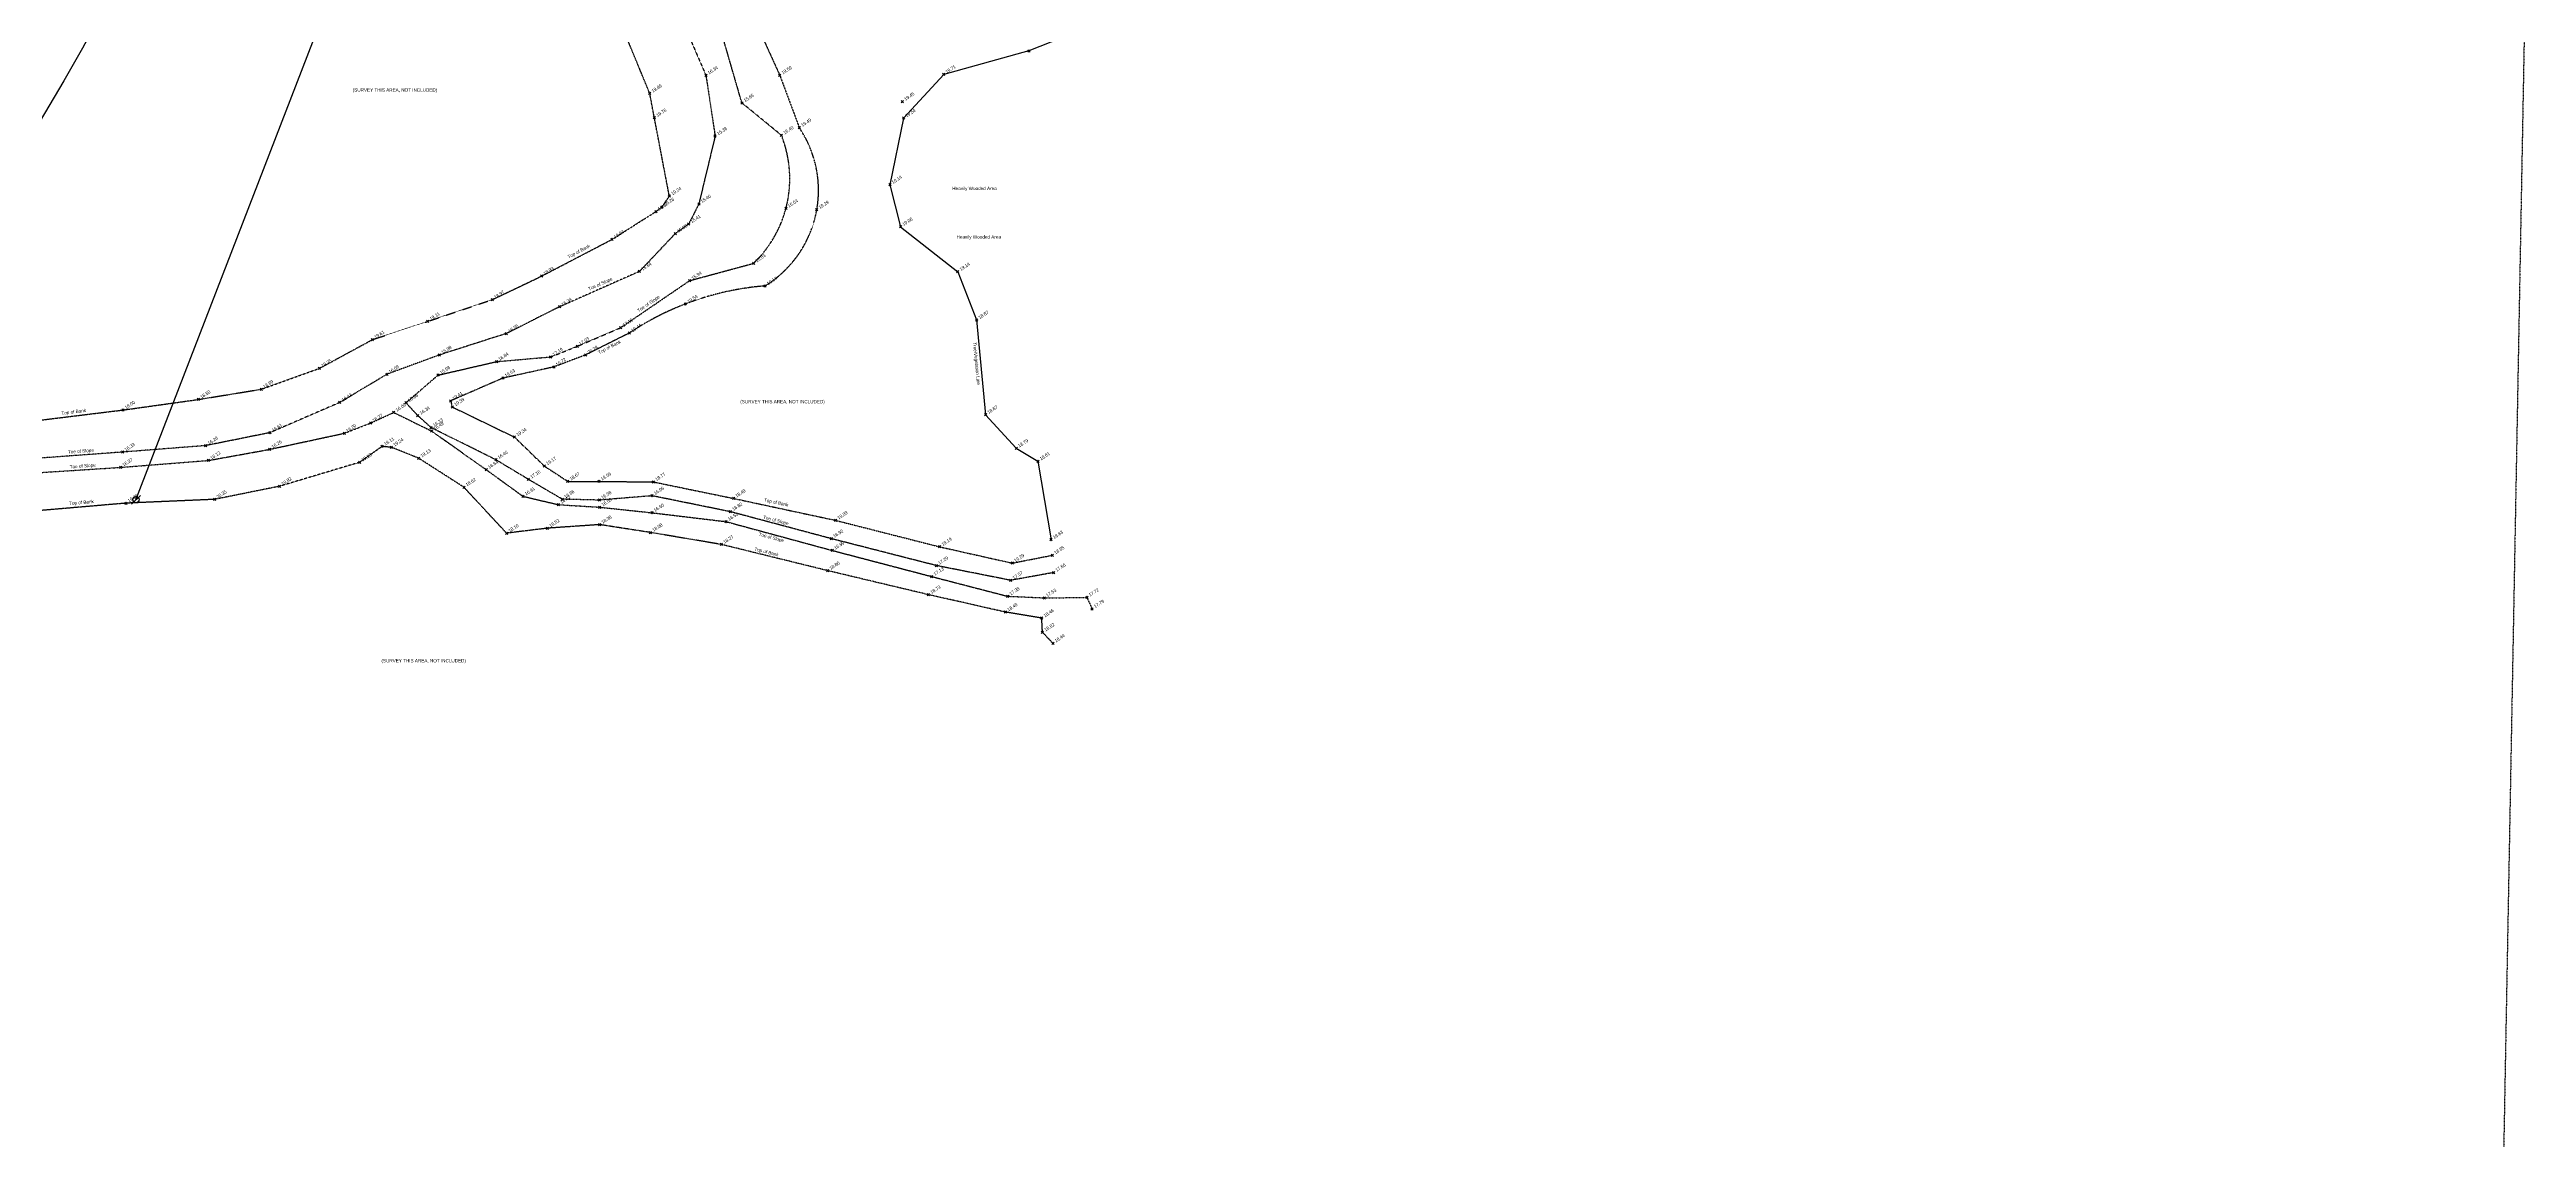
# Model space of a CAD drawing. Header units: inches. Extents: x -625442 to 34963, y -27993 to 66986.
# Drawn here: x -223873 to -209578, y 19263 to 25550 of the extents above; entities that cross this region are included whole.
import ezdxf
from ezdxf.enums import TextEntityAlignment as Align

# ---------------------------------------------------------------- set-up
doc = ezdxf.new("R2010")
doc.units = ezdxf.units.IN
doc.header["$LTSCALE"] = 0.5
doc.header["$MEASUREMENT"] = 0
doc.linetypes.add('DASHED2', pattern=[0.375, 0.25, -0.125])
doc.linetypes.add('DIVIDE2', pattern=[0.625, 0.25, -0.125, 0, -0.125, 0, -0.125])
for name, color, linetype in [('EASEMENT', 7, 'Continuous'), ('OVERHEAD WIRE', 251, 'OHE_POWER_LINE'), ('POWER POLE WOODMARK', 2, 'Continuous'), ('SECTION LINE', 101, 'DIVIDE2'), ('SPOT ELEVATION TEXT', 252, 'Continuous'), ('TEXT', 7, 'Continuous'), ('TOE OF SLOPE', 36, 'DIVIDE2'), ('TOP OF BANK', 252, 'DASHED2'), ('TREE LINE', 73, 'Continuous')]:
    doc.layers.add(name, color=color, linetype=linetype)
doc.styles.add('BLDG', font='IC-Romans.shx', dxfattribs={"width": 0.8})
doc.styles.add('ROMANS', font='ROMANS.SHX', dxfattribs={"height": 0.2})
doc.styles.add('TXT', font='IC-Romans.shx')
doc.linetypes.add('OHE_POWER_LINE', pattern='A,0.43,["OE",ROMANS,S=0.07,R=0,X=0,Y=-0.036398],0.009979,-0.121091', length=0.56107)

# ---------------------------------------------------------------- blocks, each defined once
blk = doc.blocks.new('SPT10')
at = {"color": 0, "linetype": 'Continuous'}
for p, q in [((-0.35, -0.35), (0.35, 0.35)), ((0.35, -0.35), (-0.35, 0.35))]:
    blk.add_line(p, q, dxfattribs=at)
blk = doc.blocks.new('SPT28')
at = {"color": 0, "linetype": 'Continuous'}
blk.add_line((0.53, 0.53), (-0.53, -0.53), dxfattribs=at)
blk.add_circle((0, 0), 0.375, dxfattribs=at)

msp = doc.modelspace()

# ---------------------------------------------------------------- linework, layer by layer
at = {"layer": 'EASEMENT'}
msp.add_lwpolyline([(-215255.35094, 62485.96518, 0.1626301766), (-217622.07832, 56263.58777), (-218336.14519, 38866.35599, -0.1030827088), (-219572.87769, 33950.42063), (-223177.50559, 26524.35845, -0.0480698895), (-224991.60308, 23551.94768), (-231983.43791, 14239.82586, -0.0821429728), (-234911.40353, 11441.03679), (-235741.37491, 10874.52878, -0.0683606838), (-238767.79985, 9365.96362), (-244360.4446, 7475.86938, -0.0559828453), (-246446.12912, 7022.46018), (-246484.80621, 7018.49311, 0.1646773725), (-249940.43815, 5439.36656), (-251010.06136, 4432.74865, 0.0898707178), (-253236.49712, 1420.3017)], format="xyb", dxfattribs=at)
at = {"layer": 'OVERHEAD WIRE'}
msp.add_lwpolyline([(-223373.64107, 22953.34133), (-221639.83972, 27442.09527)], dxfattribs=at)
at = {"layer": 'SECTION LINE'}
msp.add_line((-209577.99515, 26336.05729), (-210579.36646, -27992.99506), dxfattribs=at)
at = {"layer": 'TOE OF SLOPE'}
for points in [[(-220595.21003, 29535.01169), (-220774.68725, 29072.92078), (-220991.28624, 28409.31511), (-221180.75498, 27858.6784), (-221273.87664, 27505.85904), (-221146.03228, 27173.41012), (-220744.76577, 26545.41276), (-220357.36701, 26029.7538), (-220084.48141, 25401.49468), (-220031.41526, 25050.95773), (-220125.27004, 24660.33574), (-220184.07387, 24544.38749), (-220261.30834, 24489.0928), (-220468.04771, 24270.13336), (-220928.65542, 24066.37195), (-221236.2314, 23912.25015), (-221622.07927, 23788.62221), (-221925.67454, 23677.02965), (-222197.41659, 23514.4534), (-222599.70851, 23340.3178), (-222970.9025, 23265.54618), (-223450.40152, 23228.28859), (-224006.06391, 23187.65279)], [(-224616.59501, 23225.59677), (-224710.30632, 23063.98075), (-224539.65558, 23073.11425), (-224023.98002, 23104.25684), (-223462.68852, 23140.16259), (-222955.64575, 23180.16782), (-222601.95077, 23244.35061), (-222171.73171, 23337.04428), (-222019.80342, 23395.97652), (-221886.03552, 23456.98957), (-221667.24027, 23349.43773), (-221352.29998, 23126.80977), (-221140.78924, 22973.4816), (-220935.73471, 22925.16375), (-220697.62707, 22910.46412), (-220395.90068, 22878.48578), (-219967.97, 22827.26439), (-219354.9774, 22660.96147), (-218781.40416, 22510.62271), (-218343.5436, 22396.90767), (-218132.27892, 22387.48296), (-217885.93465, 22389.6409), (-217855.90781, 22323.77105)]]:
    msp.add_lwpolyline(points, dxfattribs=at)
msp.add_lwpolyline([(-218078.2045, 22533.29585), (-218325.51936, 22488.46111), (-218755.34033, 22573.662), (-219361.14818, 22728.76793), (-219943.63958, 22884.31625), (-220395.39484, 22976.12221), (-220699.85145, 22951.31768), (-220913.42798, 22956.29915), (-221108.88576, 23070.88388), (-221296.91195, 23183.63819), (-221670.82017, 23369.69596), (-221747.36415, 23439.10941), (-221815.47112, 23512.50989), (-221630.45965, 23672.32484), (-221292.99634, 23750.31803), (-220980.39333, 23777.50407), (-220827.54929, 23838.70149), (-220575.88364, 23946.35514), (-220178.27858, 24217.49689), (-219809.25831, 24317.41266, 0.3064157484), (-219648.81073, 25055.83334), (-219877.02206, 25242.6559), (-219987.11821, 25623.24528)], format="xyb", dxfattribs=at)
at = {"layer": 'TOP OF BANK'}
for points in [[(-224010.15359, 23402.33526), (-223448.7054, 23471.22951), (-223013.57276, 23531.95157), (-222650.82978, 23591.01277), (-222314.81872, 23711.55026), (-222009.13397, 23877.12306), (-221689.68431, 23982.58723), (-221317.56696, 24107.74388), (-221032.54928, 24243.85278), (-220626.79264, 24455.10307), (-220373.28409, 24615.68465), (-220337.11068, 24642.82736), (-220295.57707, 24705.11073), (-220382.02133, 25156.82328), (-220408.47764, 25297.14015), (-220631.67657, 25837.21592)], [(-218082.42674, 22125.58833), (-218142.17292, 22189.00999), (-218146.5545, 22270.54271), (-218356.18976, 22305.23692), (-218800.10145, 22405.68014), (-219382.03938, 22544.25048), (-219995.13605, 22695.34104), (-220404.4674, 22764.24716), (-220698.01418, 22809.75397), (-220999.15377, 22789.16709), (-221234.7107, 22760.37121), (-221481.59977, 23025.82751), (-221742.15386, 23192.88201), (-221899.75908, 23255.66313), (-221953.12569, 23260.88051), (-222083.5307, 23168.98638), (-222544.76108, 23030.95932), (-222919.85815, 22955.46415), (-223431.83552, 22933.4662), (-224006.59684, 22884.13562)]]:
    msp.add_lwpolyline(points, dxfattribs=at)
msp.add_lwpolyline([(-219792.86543, 25697.37857), (-219658.66047, 25402.1198), (-219545.86164, 25099.97196, -0.4282213344), (-219743.97556, 24186.77504, 0.127421314), (-220526.33774, 23915.20413), (-220778.23873, 23789.04257), (-220961.82314, 23719.2887), (-221256.10844, 23654.83893), (-221558.13774, 23523.64184), (-221547.7895, 23488.47518), (-221189.40852, 23314.91474), (-221017.8682, 23148.24775), (-220881.72671, 23059.4467), (-220701.83411, 23059.0649), (-220387.76566, 23056.37743), (-219925.20819, 22961.18601), (-219336.21594, 22834.75102), (-218735.14555, 22681.84327), (-218316.79875, 22587.99832), (-218085.51293, 22633.3027)], format="xyb", dxfattribs=at)
at = {"layer": 'TREE LINE'}
msp.add_lwpolyline([(-217423.68355, 25858.86097), (-218220.12641, 25542.78059), (-218712.44631, 25406.99141), (-218944.18786, 25155.23812), (-219022.77449, 24770.01633), (-218961.5648, 24528.21952), (-218630.96965, 24268.72499), (-218522.35542, 23990.97698), (-218470.667, 23443.75824), (-218294.04054, 23250.44576), (-218168.68637, 23175.60977), (-218092.7202, 22722.19329)], dxfattribs=at)

# ---------------------------------------------------------------- block references
at = {"layer": 'POWER POLE WOODMARK', "xscale": 48, "yscale": 48, "zscale": 48}
msp.add_blockref('SPT28', (-223373.64107, 22953.34133), dxfattribs=at)
at = {"layer": 'SPOT ELEVATION TEXT', "xscale": 19.2, "yscale": 19.2, "zscale": 19.2}
for p in [(-218220.12641, 25542.78059), (-220408.47764, 25297.14015), (-220084.48141, 25401.49468), (-219658.66047, 25402.1198), (-218712.44631, 25406.99141), (-220382.02133, 25156.82328), (-219877.02206, 25242.6559), (-218951.10348, 25250.263), (-218944.18786, 25155.23812), (-220031.41526, 25050.95773), (-219648.81073, 25055.83334), (-219545.86164, 25099.97196), (-219022.77449, 24770.01633), (-220373.28409, 24615.68465), (-220337.11068, 24642.82736), (-220295.57707, 24705.11073), (-220125.27004, 24660.33574), (-219622.66602, 24633.8493), (-219444.49291, 24625.90561), (-220626.79264, 24455.10307), (-220261.30834, 24489.0928), (-220184.07387, 24544.38749), (-218961.5648, 24528.21952), (-219809.25831, 24317.41266), (-221032.54928, 24243.85278), (-220468.04771, 24270.13336), (-220178.27858, 24217.49689), (-219743.97556, 24186.77504), (-218630.96965, 24268.72499), (-221317.56696, 24107.74388), (-220928.65542, 24066.37195), (-220202.37584, 24082.60207), (-222009.13397, 23877.12306), (-221689.68431, 23982.58723), (-221236.2314, 23912.25015), (-220575.88364, 23946.35514), (-220526.33774, 23915.20413), (-218522.35542, 23990.97698), (-221622.07927, 23788.62221), (-221292.99634, 23750.31803), (-220980.39333, 23777.50407), (-220827.54929, 23838.70149), (-220778.23873, 23789.04257), (-222650.82978, 23591.01277), (-222314.81872, 23711.55026), (-221925.67454, 23677.02965), (-221630.45965, 23672.32484), (-221256.10844, 23654.83893), (-220961.82314, 23719.2887), (-223448.7054, 23471.22951), (-223013.57276, 23531.95157), (-222197.41659, 23514.4534), (-221886.03552, 23456.98957), (-221815.47112, 23512.50989), (-221747.36415, 23439.10941), (-221558.13774, 23523.64184), (-221547.7895, 23488.47518), (-218470.667, 23443.75824), (-222599.70851, 23340.3178), (-222171.73171, 23337.04428), (-222019.80342, 23395.97652), (-221670.82017, 23369.69596), (-221667.24027, 23349.43773), (-221189.40852, 23314.91474), (-223450.40152, 23228.28859), (-222970.9025, 23265.54618), (-222955.64575, 23180.16782), (-222601.95077, 23244.35061), (-222083.5307, 23168.98638), (-221953.12569, 23260.88051), (-221899.75908, 23255.66313), (-221742.15386, 23192.88201), (-221296.91195, 23183.63819), (-218294.04054, 23250.44576), (-218168.68637, 23175.60977), (-223462.68852, 23140.16259), (-222544.76108, 23030.95932), (-221481.59977, 23025.82751), (-221352.29998, 23126.80977), (-221108.88576, 23070.88388), (-221017.8682, 23148.24775), (-220881.72671, 23059.4467), (-220701.83411, 23059.0649), (-220387.76566, 23056.37743), (-223431.83552, 22933.4662), (-222919.85815, 22955.46415), (-221140.78924, 22973.4816), (-220935.73471, 22925.16375), (-220913.42798, 22956.29915), (-220699.85145, 22951.31768), (-220697.62707, 22910.46412), (-220395.90068, 22878.48578), (-220395.39484, 22976.12221), (-219943.63958, 22884.31625), (-219925.20819, 22961.18601), (-221234.7107, 22760.37121), (-220999.15377, 22789.16709), (-220698.01418, 22809.75397), (-220404.4674, 22764.24716), (-219967.97, 22827.26439), (-219361.14818, 22728.76793), (-219336.21594, 22834.75102), (-218092.7202, 22722.19329), (-219995.13605, 22695.34104), (-219354.9774, 22660.96147), (-218735.14555, 22681.84327), (-218316.79875, 22587.99832), (-218085.51293, 22633.3027), (-219382.03938, 22544.25048), (-218781.40416, 22510.62271), (-218755.34033, 22573.662), (-218325.51936, 22488.46111), (-218078.2045, 22533.29585), (-218800.10145, 22405.68014), (-218356.18976, 22305.23692), (-218343.5436, 22396.90767), (-218132.27892, 22387.48296), (-217885.93465, 22389.6409), (-217855.90781, 22323.77105), (-218146.5545, 22270.54271), (-218142.17292, 22189.00999), (-218082.42674, 22125.58833)]:
    msp.add_blockref('SPT10', p, dxfattribs=at)

# ---------------------------------------------------------------- texts
at = {"layer": 'SPOT ELEVATION TEXT', "style": 'BLDG', "width": 0.8}
for s, p in [('16.34', (-220039.36924, 25423.09449)), ('19.59', (-219613.5483, 25423.71961)), ('19.71', (-218667.33414, 25428.59122)), ('19.89', (-220363.36546, 25318.73996)), ('19.76', (-220336.90916, 25178.42309)), ('15.65', (-219831.90988, 25264.25571)), ('19.45', (-218905.9913, 25271.86281)), ('19.54', (-218899.07568, 25176.83793)), ('15.38', (-219986.30308, 25072.55755)), ('16.40', (-219603.69855, 25077.43315)), ('19.49', (-219500.74946, 25121.57178)), ('19.24', (-220250.4649, 24726.71054)), ('19.14', (-218977.66232, 24791.61614)), ('19.37', (-220328.17191, 24637.28447)), ('19.26', (-220291.9985, 24664.42717)), ('15.41', (-220138.9617, 24565.9873)), ('15.40', (-220080.15787, 24681.93555)), ('15.04', (-219577.55384, 24655.44912)), ('19.29', (-219399.38074, 24647.50543)), ('19.04', (-220581.68047, 24476.70289)), ('15.68', (-220216.19617, 24510.69261)), ('19.06', (-218916.45262, 24549.81933)), ('15.64', (-220422.93553, 24291.73317)), ('15.04', (-219764.14614, 24339.01247)), ('19.14', (-218585.85747, 24290.3248)), ('18.97', (-221272.45478, 24129.3437)), ('18.93', (-220987.43711, 24265.4526)), ('15.94', (-220133.1664, 24239.09671)), ('19.14', (-219698.86339, 24208.37485)), ('19.31', (-221644.57213, 24004.18704)), ('16.34', (-220883.54325, 24087.97176)), ('19.54', (-220157.26366, 24104.20188)), ('18.87', (-218477.24325, 24012.57679)), ('19.61', (-221964.02179, 23898.72288)), ('16.35', (-221191.11922, 23933.84997)), ('17.03', (-220782.43711, 23860.30131)), ('17.15', (-220530.77146, 23967.95495)), ('19.44', (-220481.22557, 23936.80394)), ('19.35', (-222269.70654, 23733.15008)), ('15.98', (-221576.96709, 23810.22202)), ('16.84', (-221247.88417, 23771.91784)), ('17.19', (-220935.28116, 23799.10389)), ('19.72', (-220916.71097, 23740.88851)), ('20.28', (-220733.12655, 23810.64238)), ('18.89', (-222605.7176, 23612.61259)), ('16.09', (-221880.56236, 23698.62946)), ('15.98', (-221585.34747, 23693.92466)), ('19.63', (-221210.99627, 23676.43874)), ('18.00', (-223403.59323, 23492.82933)), ('18.50', (-222968.46058, 23553.55138)), ('16.43', (-222152.30441, 23536.05321)), ('16.27', (-221974.69125, 23417.57633)), ('16.09', (-221840.92335, 23478.58938)), ('15.96', (-221770.35895, 23534.10971)), ('16.34', (-221702.25198, 23460.70923)), ('19.41', (-221513.02557, 23545.24165)), ('19.39', (-221502.67732, 23510.07499)), ('18.67', (-218425.55483, 23465.35805)), ('16.28', (-222925.79032, 23287.14599)), ('16.61', (-222554.59633, 23361.91761)), ('16.20', (-222126.61954, 23358.6441)), ('19.11', (-221908.01352, 23282.48032)), ('19.24', (-221854.6469, 23277.26294)), ('16.33', (-221625.708, 23391.29577)), ('16.49', (-221622.12809, 23371.03754)), ('19.34', (-221144.29634, 23336.51455)), ('18.79', (-218248.92837, 23272.04557)), ('16.37', (-223417.57634, 23161.7624)), ('16.33', (-223405.28934, 23249.88841)), ('16.12', (-222910.53358, 23201.76763)), ('16.26', (-222556.83859, 23265.95042)), ('19.13', (-222038.41852, 23190.58619)), ('19.13', (-221697.04169, 23214.48182)), ('16.64', (-221307.1878, 23148.40958)), ('16.46', (-221251.79977, 23205.23801)), ('19.17', (-220972.75602, 23169.84757)), ('18.61', (-218123.57419, 23197.20958)), ('19.82', (-222499.6489, 23052.55913)), ('18.62', (-221436.48759, 23047.42733)), ('16.91', (-221095.67707, 22995.08142)), ('17.10', (-221063.77358, 23092.48369)), ('18.67', (-220836.61453, 23081.04651)), ('18.56', (-220656.72193, 23080.66471)), ('16.95', (-220350.28266, 22997.72202)), ('18.77', (-220342.65349, 23077.97724)), ('19.38', (-223386.72334, 22955.06602)), ('20.35', (-222874.74597, 22977.06396)), ('16.42', (-220890.62254, 22946.76356)), ('16.66', (-220868.3158, 22977.89897)), ('16.58', (-220654.73928, 22972.91749)), ('16.59', (-220652.5149, 22932.06394)), ('16.60', (-220350.7885, 22900.08559)), ('16.53', (-219922.85783, 22848.8642)), ('16.82', (-219898.5274, 22905.91606)), ('18.49', (-219880.09602, 22982.78583)), ('19.09', (-219291.10376, 22856.35083)), ('18.10', (-221189.59853, 22781.97103)), ('18.52', (-220954.0416, 22810.7669)), ('18.38', (-220652.90201, 22831.35378)), ('18.08', (-220359.35523, 22785.84697)), ('18.27', (-219950.02388, 22716.94085)), ('16.92', (-219316.03601, 22750.36775)), ('19.19', (-218690.03338, 22703.44309)), ('18.63', (-218047.60802, 22743.7931)), ('18.80', (-219336.9272, 22565.85029)), ('16.99', (-219309.86522, 22682.56128)), ('17.29', (-218710.22815, 22595.26182)), ('19.29', (-218271.68658, 22609.59813)), ('18.65', (-218040.40076, 22654.90251)), ('18.73', (-218754.98927, 22427.27995)), ('17.13', (-218736.29198, 22532.22252)), ('17.39', (-218298.43142, 22418.50748)), ('17.57', (-218280.40719, 22510.06093)), ('17.66', (-218033.09232, 22554.89566)), ('18.48', (-218311.07759, 22326.83674)), ('18.46', (-218101.44232, 22292.14253)), ('17.53', (-218087.16674, 22409.08277)), ('17.72', (-217840.82247, 22411.24071)), ('17.79', (-217810.79564, 22345.37086)), ('18.62', (-218097.06075, 22210.60981)), ('18.44', (-218037.31457, 22147.18815))]:
    msp.add_text(s, height=19.2, rotation=33, dxfattribs=at).set_placement(p, align=Align.CENTER)
at = {"layer": 'TEXT', "char_height": 19.2, "attachment_point": 2, "style": 'TXT'}
for s, insert in [('(SURVEY THIS AREA, NOT INCLUDED)', (-221878.94985, 25326.75975)), ('Heavily Wooded Area', (-218534.3412, 24758.90004)), ('Heavily Wooded Area', (-218510.23246, 24479.34557)), ('(SURVEY THIS AREA, NOT INCLUDED)', (-219642.47941, 23528.91136)), ('(SURVEY THIS AREA, NOT INCLUDED)', (-221713.35501, 22034.51938))]:
    msp.add_mtext(s, dxfattribs=dict(at, insert=insert))
at = {"layer": 'TEXT', "char_height": 19.2, "attachment_point": 1, "style": 'TXT'}
for s, insert, rotation in [('Top of Bank', (-220885.93869, 24361.71373), 27.502972255), ('Toe of Slope', (-220766.60555, 24176.95612), 23.863408264), ('Toe of Slope', (-220483.48653, 24050.2208), 34.29153906), ('Top of Bank', (-220709.53502, 23809.88037), 27.502972255), ('Tree/Vegetation Line', (-218524.10914, 23862.35939), 275.395954675), ('Top of Bank', (-223804.91045, 23461.54517), 6.995685647), ('Toe of Slope', (-223767.22815, 23238.38524), 4.182616273), ('Toe of Slope', (-223756.79313, 23152.59907), 4.182616273), ('Top of Bank', (-223760.40035, 22941.51119), 4.905557467), ('Top of Bank', (-219746.56593, 22962.65435), 347.884562934), ('Toe of Slope', (-219776.53555, 22765.03653), 345.048631754), ('Toe of Slope', (-219750.73849, 22863.51854), 345.048631754), ('Top of Bank', (-219801.59491, 22679.1595), 346.155978035)]:
    msp.add_mtext(s, dxfattribs=dict(at, insert=insert, rotation=rotation))

doc.saveas('drawing.dxf')
